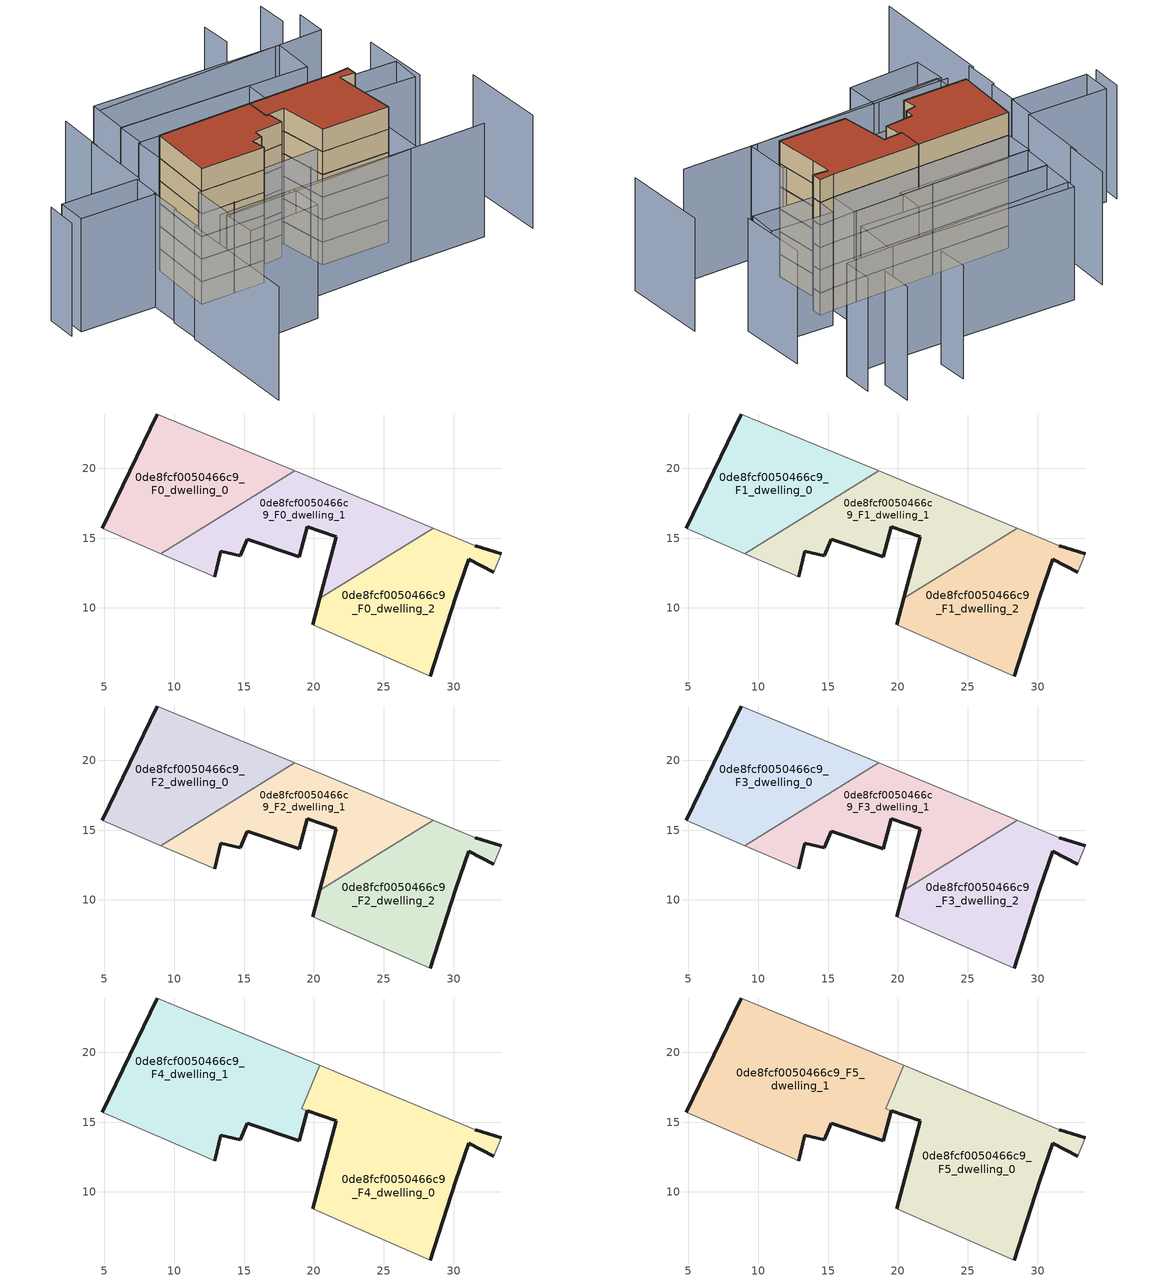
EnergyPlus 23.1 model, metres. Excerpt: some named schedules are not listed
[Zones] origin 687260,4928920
0de8fcf0050466c9_F0_dwelling_0
 floor ground (EU_floor_Construction): 18.62,19.81 8.79,23.88 4.87,15.7 9.04,13.9 z0
 wall outside (EU_wall_Construction): 4.87,15.7 8.79,23.88 z0:3
 wall adiabatic (EU_wall_Construction): 8.79,23.88 18.62,19.81 / 9.04,13.9 4.87,15.7 z0:3
 wall to 0de8fcf0050466c9_F0_dwelling_1 (EU_wall_Construction): 18.62,19.81 9.04,13.9 z0:3
0de8fcf0050466c9_F0_dwelling_1
 floor ground (EU_floor_Construction): 28.53,15.71 18.62,19.81 9.04,13.9 12.89,12.24 13.32,14.07 14.71,13.74 15.24,14.92 18.94,13.67 19.51,15.83 21.58,15.09 20.43,10.71 z0
 wall outside (EU_wall_Construction): 20.43,10.71 21.58,15.09 19.51,15.83 18.94,13.67 15.24,14.92 14.71,13.74 13.32,14.07 12.89,12.24 z0:3
 wall adiabatic (EU_wall_Construction): 12.89,12.24 9.04,13.9 / 18.62,19.81 28.53,15.71 z0:3
 wall to 0de8fcf0050466c9_F0_dwelling_2 (EU_wall_Construction): 28.53,15.71 20.43,10.71 z0:3
0de8fcf0050466c9_F0_dwelling_2
 floor ground (EU_floor_Construction): 28.32,5.13 30.16,10.8 31.07,13.48 32.85,12.55 33.38,13.87 31.53,14.47 28.53,15.71 20.43,10.71 19.92,8.79 z0
 wall outside (EU_wall_Construction): 19.92,8.79 20.43,10.71 / 31.53,14.47 33.38,13.87 / 32.85,12.55 31.07,13.48 30.16,10.8 28.32,5.13 z0:3
 wall adiabatic (EU_wall_Construction): 28.32,5.13 19.92,8.79 / 28.53,15.71 31.53,14.47 / 33.38,13.87 32.85,12.55 z0:3
0de8fcf0050466c9_F1_dwelling_0
 floor to 0de8fcf0050466c9_F0_dwelling_0 (EU_floor_Construction): 18.62,19.81 8.79,23.88 4.87,15.7 9.04,13.9 z3
 wall outside (EU_wall_Construction): 4.87,15.7 8.79,23.88 z3:6
 wall adiabatic (EU_wall_Construction): 8.79,23.88 18.62,19.81 / 9.04,13.9 4.87,15.7 z3:6
 wall to 0de8fcf0050466c9_F1_dwelling_1 (EU_wall_Construction): 18.62,19.81 9.04,13.9 z3:6
0de8fcf0050466c9_F1_dwelling_1
 floor to 0de8fcf0050466c9_F0_dwelling_1 (EU_floor_Construction): 28.53,15.71 18.62,19.81 9.04,13.9 12.89,12.24 13.32,14.07 14.71,13.74 15.24,14.92 18.94,13.67 19.51,15.83 21.58,15.09 20.43,10.71 z3
 wall outside (EU_wall_Construction): 20.43,10.71 21.58,15.09 19.51,15.83 18.94,13.67 15.24,14.92 14.71,13.74 13.32,14.07 12.89,12.24 z3:6
 wall adiabatic (EU_wall_Construction): 12.89,12.24 9.04,13.9 / 18.62,19.81 28.53,15.71 z3:6
 wall to 0de8fcf0050466c9_F1_dwelling_2 (EU_wall_Construction): 28.53,15.71 20.43,10.71 z3:6
0de8fcf0050466c9_F1_dwelling_2
 floor to 0de8fcf0050466c9_F0_dwelling_2 (EU_floor_Construction): 28.32,5.13 30.16,10.8 31.07,13.48 32.85,12.55 33.38,13.87 31.53,14.47 28.53,15.71 20.43,10.71 19.92,8.79 z3
 wall outside (EU_wall_Construction): 19.92,8.79 20.43,10.71 / 31.53,14.47 33.38,13.87 / 32.85,12.55 31.07,13.48 30.16,10.8 28.32,5.13 z3:6
 wall adiabatic (EU_wall_Construction): 28.32,5.13 19.92,8.79 / 28.53,15.71 31.53,14.47 / 33.38,13.87 32.85,12.55 z3:6
0de8fcf0050466c9_F2_dwelling_0
 floor to 0de8fcf0050466c9_F1_dwelling_0 (EU_floor_Construction): 18.62,19.81 8.79,23.88 4.87,15.7 9.04,13.9 z6
 wall outside (EU_wall_Construction): 4.87,15.7 8.79,23.88 z6:9
 wall adiabatic (EU_wall_Construction): 8.79,23.88 18.62,19.81 / 9.04,13.9 4.87,15.7 z6:9
 wall to 0de8fcf0050466c9_F2_dwelling_1 (EU_wall_Construction): 18.62,19.81 9.04,13.9 z6:9
0de8fcf0050466c9_F2_dwelling_1
 floor to 0de8fcf0050466c9_F1_dwelling_1 (EU_floor_Construction): 28.53,15.71 18.62,19.81 9.04,13.9 12.89,12.24 13.32,14.07 14.71,13.74 15.24,14.92 18.94,13.67 19.51,15.83 21.58,15.09 20.43,10.71 z6
 wall outside (EU_wall_Construction): 20.43,10.71 21.58,15.09 19.51,15.83 18.94,13.67 15.24,14.92 14.71,13.74 13.32,14.07 12.89,12.24 z6:9
 wall adiabatic (EU_wall_Construction): 12.89,12.24 9.04,13.9 / 18.62,19.81 28.53,15.71 z6:9
 wall to 0de8fcf0050466c9_F2_dwelling_2 (EU_wall_Construction): 28.53,15.71 20.43,10.71 z6:9
0de8fcf0050466c9_F2_dwelling_2
 floor to 0de8fcf0050466c9_F1_dwelling_2 (EU_floor_Construction): 28.32,5.13 30.16,10.8 31.07,13.48 32.85,12.55 33.38,13.87 31.53,14.47 28.53,15.71 20.43,10.71 19.92,8.79 z6
 wall outside (EU_wall_Construction): 19.92,8.79 20.43,10.71 / 31.53,14.47 33.38,13.87 / 32.85,12.55 31.07,13.48 30.16,10.8 28.32,5.13 z6:9
 wall adiabatic (EU_wall_Construction): 28.32,5.13 19.92,8.79 / 28.53,15.71 31.53,14.47 / 33.38,13.87 32.85,12.55 z6:9
0de8fcf0050466c9_F3_dwelling_0
 floor to 0de8fcf0050466c9_F2_dwelling_0 (EU_floor_Construction): 18.62,19.81 8.79,23.88 4.87,15.7 9.04,13.9 z9
 wall outside (EU_wall_Construction): 4.87,15.7 8.79,23.88 z9:12
 wall adiabatic (EU_wall_Construction): 8.79,23.88 18.62,19.81 / 9.04,13.9 4.87,15.7 z9:12
 wall to 0de8fcf0050466c9_F3_dwelling_1 (EU_wall_Construction): 18.62,19.81 9.04,13.9 z9:12
0de8fcf0050466c9_F3_dwelling_1
 floor to 0de8fcf0050466c9_F2_dwelling_1 (EU_floor_Construction): 28.53,15.71 18.62,19.81 9.04,13.9 12.89,12.24 13.32,14.07 14.71,13.74 15.24,14.92 18.94,13.67 19.51,15.83 21.58,15.09 20.43,10.71 z9
 wall outside (EU_wall_Construction): 20.43,10.71 21.58,15.09 19.51,15.83 18.94,13.67 15.24,14.92 14.71,13.74 13.32,14.07 12.89,12.24 z9:12
 wall adiabatic (EU_wall_Construction): 12.89,12.24 9.04,13.9 / 18.62,19.81 28.53,15.71 z9:12
 wall to 0de8fcf0050466c9_F3_dwelling_2 (EU_wall_Construction): 28.53,15.71 20.43,10.71 z9:12
0de8fcf0050466c9_F3_dwelling_2
 floor to 0de8fcf0050466c9_F2_dwelling_2 (EU_floor_Construction): 28.32,5.13 30.16,10.8 31.07,13.48 32.85,12.55 33.38,13.87 31.53,14.47 28.53,15.71 20.43,10.71 19.92,8.79 z9
 wall outside (EU_wall_Construction): 19.92,8.79 20.43,10.71 / 31.53,14.47 33.38,13.87 / 32.85,12.55 31.07,13.48 30.16,10.8 28.32,5.13 z9:12
 wall adiabatic (EU_wall_Construction): 28.32,5.13 19.92,8.79 / 28.53,15.71 31.53,14.47 / 33.38,13.87 32.85,12.55 z9:12
0de8fcf0050466c9_F4_dwelling_0
 floor to 0de8fcf0050466c9_F3_dwelling_2 (EU_floor_Construction): 28.32,5.13 30.16,10.8 31.07,13.48 32.85,12.55 33.38,13.87 31.53,14.47 28.53,15.71 20.43,10.71 19.92,8.79 z12
 floor to 0de8fcf0050466c9_F3_dwelling_1 (EU_floor_Construction): 28.53,15.71 20.43,19.06 19.14,15.96 21.58,15.09 20.43,10.71 z12
 wall outside (EU_wall_Construction): 19.92,8.79 21.58,15.09 19.52,15.82 / 31.53,14.47 33.38,13.87 / 32.85,12.55 31.07,13.48 30.16,10.8 28.32,5.13 z12:15; 19.51,15.83,15 19.52,15.82,12 19.51,15.83,12
 wall adiabatic (EU_wall_Construction): 28.32,5.13 19.92,8.79 / 20.43,19.06 31.53,14.47 / 33.38,13.87 32.85,12.55 z12:15
 wall to 0de8fcf0050466c9_F4_dwelling_1 (EU_wall_Construction): 19.51,15.83 19.14,15.96 / 19.15,15.96 20.43,19.06 z12:15
0de8fcf0050466c9_F4_dwelling_1
 floor to 0de8fcf0050466c9_F3_dwelling_0 (EU_floor_Construction): 18.62,19.81 8.79,23.88 4.87,15.7 9.04,13.9 z12
 floor to 0de8fcf0050466c9_F3_dwelling_1 (EU_floor_Construction): 18.94,13.67 19.51,15.83 19.14,15.96 20.43,19.06 18.62,19.81 9.04,13.9 12.89,12.24 13.32,14.07 14.71,13.74 15.24,14.92 z12
 wall outside (EU_wall_Construction): 4.87,15.7 8.79,23.88 / 19.51,15.83 18.94,13.67 15.24,14.92 14.71,13.74 13.32,14.07 12.89,12.24 z12:15
 wall adiabatic (EU_wall_Construction): 12.89,12.24 4.87,15.7 / 8.79,23.88 20.43,19.06 z12:15
0de8fcf0050466c9_F5_dwelling_0
 floor to 0de8fcf0050466c9_F4_dwelling_0 (EU_floor_Construction): 28.32,5.13 30.16,10.8 31.07,13.48 32.85,12.55 33.38,13.87 31.53,14.47 20.43,19.06 19.14,15.96 19.52,15.82 21.58,15.09 19.92,8.79 z15
 wall outside (EU_wall_Construction): 19.92,8.79 21.58,15.09 19.52,15.82 / 31.53,14.47 33.38,13.87 / 32.85,12.55 31.07,13.48 30.16,10.8 28.32,5.13 z15:18; 19.51,15.83,18 19.52,15.82,15 19.51,15.83,15
 wall adiabatic (EU_wall_Construction): 28.32,5.13 19.92,8.79 / 20.43,19.06 31.53,14.47 / 33.38,13.87 32.85,12.55 z15:18
 wall to 0de8fcf0050466c9_F5_dwelling_1 (EU_wall_Construction): 19.51,15.83 19.14,15.96 / 19.15,15.96 20.43,19.06 z15:18
 roof outside (EU_roof_Construction): 31.53,14.47 33.38,13.87 32.85,12.55 31.07,13.48 30.16,10.8 28.32,5.13 19.92,8.79 21.58,15.09 19.15,15.96 20.43,19.06 z18
0de8fcf0050466c9_F5_dwelling_1
 floor to 0de8fcf0050466c9_F4_dwelling_1 (EU_floor_Construction): 18.94,13.67 19.51,15.83 19.14,15.96 20.43,19.06 8.79,23.88 4.87,15.7 12.89,12.24 13.32,14.07 14.71,13.74 15.24,14.92 z15
 wall outside (EU_wall_Construction): 4.87,15.7 8.79,23.88 / 19.51,15.83 18.94,13.67 15.24,14.92 14.71,13.74 13.32,14.07 12.89,12.24 z15:18
 wall adiabatic (EU_wall_Construction): 12.89,12.24 4.87,15.7 / 8.79,23.88 20.43,19.06 z15:18
 roof outside (EU_roof_Construction): 20.43,19.06 19.14,15.96 19.51,15.83 18.94,13.67 15.24,14.92 14.71,13.74 13.32,14.07 12.89,12.24 4.87,15.7 8.79,23.88 z18
shading: 1.5,11 35.38,-3.42 / 39.94,-7.08 44.09,3.62 / -2.31,12.09 -8.88,-3.46 / 40.8,8.82 44.13,17.54 / -0.3,16.15 -2.23,11.61 / 1.6,20.03 -0.09,16.06 / 42.73,28.63 44.36,32.64 / -7.45,28.3 -9.23,24.37 / 45.06,27.72 43.54,23.87 / 43.54,23.87 14.31,35.43 / 7.62,32.33 3.58,23.3 / 36.8,35.43 35.33,31.57 / 10.12,37.43 7.31,31.4 / 9.37,2.79 0.3,6.1 / 0.3,6.1 1.85,10.33 / 1.85,10.33 10.91,7.03 / 10.91,7.03 9.37,2.79 / 26.74,0.28 2.16,10.02 / 2.16,10.02 4.48,15.85 / 4.48,15.85 29.06,6.11 / 29.06,6.11 26.74,0.28 / 34.54,16.27 41.97,12.69 / 41.97,12.69 40.19,8.98 / 40.19,8.98 32.75,12.56 / 32.75,12.56 34.54,16.27 / 31.53,14.47 8.79,23.88 / 8.79,23.88 10.37,27.7 / 10.37,27.7 33.11,18.29 / 33.11,18.29 31.53,14.47 / -6.17,27.66 3.27,23.44 / 3.27,23.44 1.63,19.78 / 1.63,19.78 -7.81,24.01 / -7.81,24.01 -6.17,27.66 / 26.57,20.4 10.57,27.62 / 10.57,27.62 12.23,31.3 / 12.23,31.3 28.23,24.08 / 28.23,24.08 26.57,20.4 / 35.48,20.7 12.28,31.21 / 12.28,31.21 14.72,36.58 / 14.72,36.58 37.92,26.07 / 37.92,26.07 35.48,20.7 z0:15
[Building]
EU S2 Campaign: North Axis=0; Terrain=City; Solar Distribution=FullExterior
[Site:Location]
Bologna: Latitude=44.5; Longitude=11.25; Time Zone=1; Elevation=37
[SizingPeriod:WeatherFileDays]
AnnualSizingPeriod: Begin Month=1; Begin Day of Month=1; End Month=12; End Day of Month=31; Day of Week for Start Day=Monday; Use Weather File Daylight Saving Period=No; Use Weather File Rain and Snow Indicators=No
[MATERIAL]
EU_InternalMass_Material: Roughness=MediumRough; Thickness=0.1; Conductivity=1; Density=1800; Specific Heat=900; Thermal Absorptance=0.9; Solar Absorptance=0.7; Visible Absorptance=0.7
[MATERIAL:NOMASS] Roughness=MediumRough; Thermal Absorptance=0.9; Solar Absorptance=0.7; Visible Absorptance=0.7
Name | Thermal Resistance
EU_wall_NoMass | 0.905828
EU_roof_NoMass | 0.37593
EU_floor_NoMass | 0.67114
[CONSTRUCTION]
EU_wall_Construction: EU_wall_NoMass
EU_roof_Construction: EU_roof_NoMass
EU_floor_Construction: EU_floor_NoMass
EU_InternalMass_Construction: EU_InternalMass_Material
[ZONE] Type=1; Multiplier=1; Ceiling Height=autocalculate; Floor Area=autocalculate; Part of Total Floor Area=Yes
Name | Volume
0de8fcf0050466c9_F0_dwelling_0; 0de8fcf0050466c9_F1_dwelling_0; 0de8fcf0050466c9_F2_dwelling_0; 0de8fcf0050466c9_F3_dwelling_0 | 207.367
0de8fcf0050466c9_F4_dwelling_0; 0de8fcf0050466c9_F5_dwelling_0 | 307.436
0de8fcf0050466c9_F0_dwelling_1; 0de8fcf0050466c9_F1_dwelling_1; 0de8fcf0050466c9_F2_dwelling_1; 0de8fcf0050466c9_F3_dwelling_1 | 207.382
0de8fcf0050466c9_F4_dwelling_1; 0de8fcf0050466c9_F5_dwelling_1 | 314.681
0de8fcf0050466c9_F0_dwelling_2; 0de8fcf0050466c9_F1_dwelling_2; 0de8fcf0050466c9_F2_dwelling_2; 0de8fcf0050466c9_F3_dwelling_2 | 207.373
[INTERNALMASS] Construction=EU_InternalMass_Construction
Name | Zone or ZoneList | Surface Area
0de8fcf0050466c9_F0_dwelling_0_EU_InternalMass | 0de8fcf0050466c9_F0_dwelling_0 | 69.1223
0de8fcf0050466c9_F0_dwelling_1_EU_InternalMass | 0de8fcf0050466c9_F0_dwelling_1 | 69.1278
0de8fcf0050466c9_F0_dwelling_2_EU_InternalMass | 0de8fcf0050466c9_F0_dwelling_2 | 69.1246
0de8fcf0050466c9_F1_dwelling_0_EU_InternalMass | 0de8fcf0050466c9_F1_dwelling_0 | 69.1223
0de8fcf0050466c9_F1_dwelling_1_EU_InternalMass | 0de8fcf0050466c9_F1_dwelling_1 | 69.1278
0de8fcf0050466c9_F1_dwelling_2_EU_InternalMass | 0de8fcf0050466c9_F1_dwelling_2 | 69.1246
0de8fcf0050466c9_F2_dwelling_0_EU_InternalMass | 0de8fcf0050466c9_F2_dwelling_0 | 69.1223
0de8fcf0050466c9_F2_dwelling_1_EU_InternalMass | 0de8fcf0050466c9_F2_dwelling_1 | 69.1278
0de8fcf0050466c9_F2_dwelling_2_EU_InternalMass | 0de8fcf0050466c9_F2_dwelling_2 | 69.1246
0de8fcf0050466c9_F3_dwelling_0_EU_InternalMass | 0de8fcf0050466c9_F3_dwelling_0 | 69.1223
0de8fcf0050466c9_F3_dwelling_1_EU_InternalMass | 0de8fcf0050466c9_F3_dwelling_1 | 69.1278
0de8fcf0050466c9_F3_dwelling_2_EU_InternalMass | 0de8fcf0050466c9_F3_dwelling_2 | 69.1246
0de8fcf0050466c9_F4_dwelling_0_EU_InternalMass | 0de8fcf0050466c9_F4_dwelling_0 | 102.479
0de8fcf0050466c9_F4_dwelling_1_EU_InternalMass | 0de8fcf0050466c9_F4_dwelling_1 | 104.895
0de8fcf0050466c9_F5_dwelling_0_EU_InternalMass | 0de8fcf0050466c9_F5_dwelling_0 | 102.479
0de8fcf0050466c9_F5_dwelling_1_EU_InternalMass | 0de8fcf0050466c9_F5_dwelling_1 | 104.895
[OTHEREQUIPMENT] Fuel Type=Electricity; Design Level Calculation Method=Watts/Area; Power per Zone Floor Area=1; Fraction Latent=0; Fraction Radiant=0; Fraction Lost=0; Carbon Dioxide Generation Rate=0; EndUse Subcategory=EU_Step8_InternalGains
Name | Zone or ZoneList or Space or SpaceList | Schedule
EU_Step8_InternalGain_0de8fcf0050466c9_F0_dwelling_0_f000 | 0de8fcf0050466c9_F0_dwelling_0 | EU_Step8_GainSchedule_0de8fcf0050466c9_F0_dwelling_0_f000
EU_Step8_InternalGain_0de8fcf0050466c9_F0_dwelling_1_f000 | 0de8fcf0050466c9_F0_dwelling_1 | EU_Step8_GainSchedule_0de8fcf0050466c9_F0_dwelling_1_f000
EU_Step8_InternalGain_0de8fcf0050466c9_F0_dwelling_2_f000 | 0de8fcf0050466c9_F0_dwelling_2 | EU_Step8_GainSchedule_0de8fcf0050466c9_F0_dwelling_2_f000
EU_Step8_InternalGain_0de8fcf0050466c9_F1_dwelling_0_f000 | 0de8fcf0050466c9_F1_dwelling_0 | EU_Step8_GainSchedule_0de8fcf0050466c9_F1_dwelling_0_f000
EU_Step8_InternalGain_0de8fcf0050466c9_F1_dwelling_1_f000 | 0de8fcf0050466c9_F1_dwelling_1 | EU_Step8_GainSchedule_0de8fcf0050466c9_F1_dwelling_1_f000
EU_Step8_InternalGain_0de8fcf0050466c9_F1_dwelling_2_f000 | 0de8fcf0050466c9_F1_dwelling_2 | EU_Step8_GainSchedule_0de8fcf0050466c9_F1_dwelling_2_f000
EU_Step8_InternalGain_0de8fcf0050466c9_F2_dwelling_0_f000 | 0de8fcf0050466c9_F2_dwelling_0 | EU_Step8_GainSchedule_0de8fcf0050466c9_F2_dwelling_0_f000
EU_Step8_InternalGain_0de8fcf0050466c9_F2_dwelling_1_f000 | 0de8fcf0050466c9_F2_dwelling_1 | EU_Step8_GainSchedule_0de8fcf0050466c9_F2_dwelling_1_f000
EU_Step8_InternalGain_0de8fcf0050466c9_F2_dwelling_2_f000 | 0de8fcf0050466c9_F2_dwelling_2 | EU_Step8_GainSchedule_0de8fcf0050466c9_F2_dwelling_2_f000
EU_Step8_InternalGain_0de8fcf0050466c9_F3_dwelling_0_f000 | 0de8fcf0050466c9_F3_dwelling_0 | EU_Step8_GainSchedule_0de8fcf0050466c9_F3_dwelling_0_f000
EU_Step8_InternalGain_0de8fcf0050466c9_F3_dwelling_1_f000 | 0de8fcf0050466c9_F3_dwelling_1 | EU_Step8_GainSchedule_0de8fcf0050466c9_F3_dwelling_1_f000
EU_Step8_InternalGain_0de8fcf0050466c9_F3_dwelling_2_f000 | 0de8fcf0050466c9_F3_dwelling_2 | EU_Step8_GainSchedule_0de8fcf0050466c9_F3_dwelling_2_f000
EU_Step8_InternalGain_0de8fcf0050466c9_F4_dwelling_0_f000 | 0de8fcf0050466c9_F4_dwelling_0 | EU_Step8_GainSchedule_0de8fcf0050466c9_F4_dwelling_0_f000
EU_Step8_InternalGain_0de8fcf0050466c9_F4_dwelling_1_f000 | 0de8fcf0050466c9_F4_dwelling_1 | EU_Step8_GainSchedule_0de8fcf0050466c9_F4_dwelling_1_f000
EU_Step8_InternalGain_0de8fcf0050466c9_F5_dwelling_0_f000 | 0de8fcf0050466c9_F5_dwelling_0 | EU_Step8_GainSchedule_0de8fcf0050466c9_F5_dwelling_0_f000
EU_Step8_InternalGain_0de8fcf0050466c9_F5_dwelling_1_f000 | 0de8fcf0050466c9_F5_dwelling_1 | EU_Step8_GainSchedule_0de8fcf0050466c9_F5_dwelling_1_f000
[ZONEVENTILATION:DESIGNFLOWRATE] Schedule=EU_AlwaysOn; Design Flow Rate Calculation Method=AirChanges/Hour; Air Changes per Hour=0.73129; Ventilation Type=Natural; Fan Pressure Rise=0; Fan Total Efficiency=1; Constant Term Coefficient=1; Temperature Term Coefficient=0; Velocity Term Coefficient=0; Velocity Squared Term Coefficient=0; Minimum Indoor Temperature=-100; Maximum Indoor Temperature=100; Delta Temperature=-100; Minimum Outdoor Temperature=-100; Maximum Outdoor Temperature=100; Maximum Wind Speed=40
Name | Zone or ZoneList or Space or SpaceList
EU_ConstantAir_0de8fcf0050466c9_F0_dwelling_0 | 0de8fcf0050466c9_F0_dwelling_0
EU_ConstantAir_0de8fcf0050466c9_F0_dwelling_1 | 0de8fcf0050466c9_F0_dwelling_1
EU_ConstantAir_0de8fcf0050466c9_F0_dwelling_2 | 0de8fcf0050466c9_F0_dwelling_2
EU_ConstantAir_0de8fcf0050466c9_F1_dwelling_0 | 0de8fcf0050466c9_F1_dwelling_0
EU_ConstantAir_0de8fcf0050466c9_F1_dwelling_1 | 0de8fcf0050466c9_F1_dwelling_1
EU_ConstantAir_0de8fcf0050466c9_F1_dwelling_2 | 0de8fcf0050466c9_F1_dwelling_2
EU_ConstantAir_0de8fcf0050466c9_F2_dwelling_0 | 0de8fcf0050466c9_F2_dwelling_0
EU_ConstantAir_0de8fcf0050466c9_F2_dwelling_1 | 0de8fcf0050466c9_F2_dwelling_1
EU_ConstantAir_0de8fcf0050466c9_F2_dwelling_2 | 0de8fcf0050466c9_F2_dwelling_2
EU_ConstantAir_0de8fcf0050466c9_F3_dwelling_0 | 0de8fcf0050466c9_F3_dwelling_0
EU_ConstantAir_0de8fcf0050466c9_F3_dwelling_1 | 0de8fcf0050466c9_F3_dwelling_1
EU_ConstantAir_0de8fcf0050466c9_F3_dwelling_2 | 0de8fcf0050466c9_F3_dwelling_2
EU_ConstantAir_0de8fcf0050466c9_F4_dwelling_0 | 0de8fcf0050466c9_F4_dwelling_0
EU_ConstantAir_0de8fcf0050466c9_F4_dwelling_1 | 0de8fcf0050466c9_F4_dwelling_1
EU_ConstantAir_0de8fcf0050466c9_F5_dwelling_0 | 0de8fcf0050466c9_F5_dwelling_0
EU_ConstantAir_0de8fcf0050466c9_F5_dwelling_1 | 0de8fcf0050466c9_F5_dwelling_1
[HVACTEMPLATE:THERMOSTAT] Constant Heating Setpoint=20; Constant Cooling Setpoint=50
EU_HeatOnly_0de8fcf0050466c9_F0_dwelling_0; EU_HeatOnly_0de8fcf0050466c9_F0_dwelling_1; EU_HeatOnly_0de8fcf0050466c9_F0_dwelling_2; EU_HeatOnly_0de8fcf0050466c9_F1_dwelling_0; EU_HeatOnly_0de8fcf0050466c9_F1_dwelling_1; EU_HeatOnly_0de8fcf0050466c9_F1_dwelling_2; EU_HeatOnly_0de8fcf0050466c9_F2_dwelling_0; EU_HeatOnly_0de8fcf0050466c9_F2_dwelling_1; EU_HeatOnly_0de8fcf0050466c9_F2_dwelling_2; EU_HeatOnly_0de8fcf0050466c9_F3_dwelling_0
